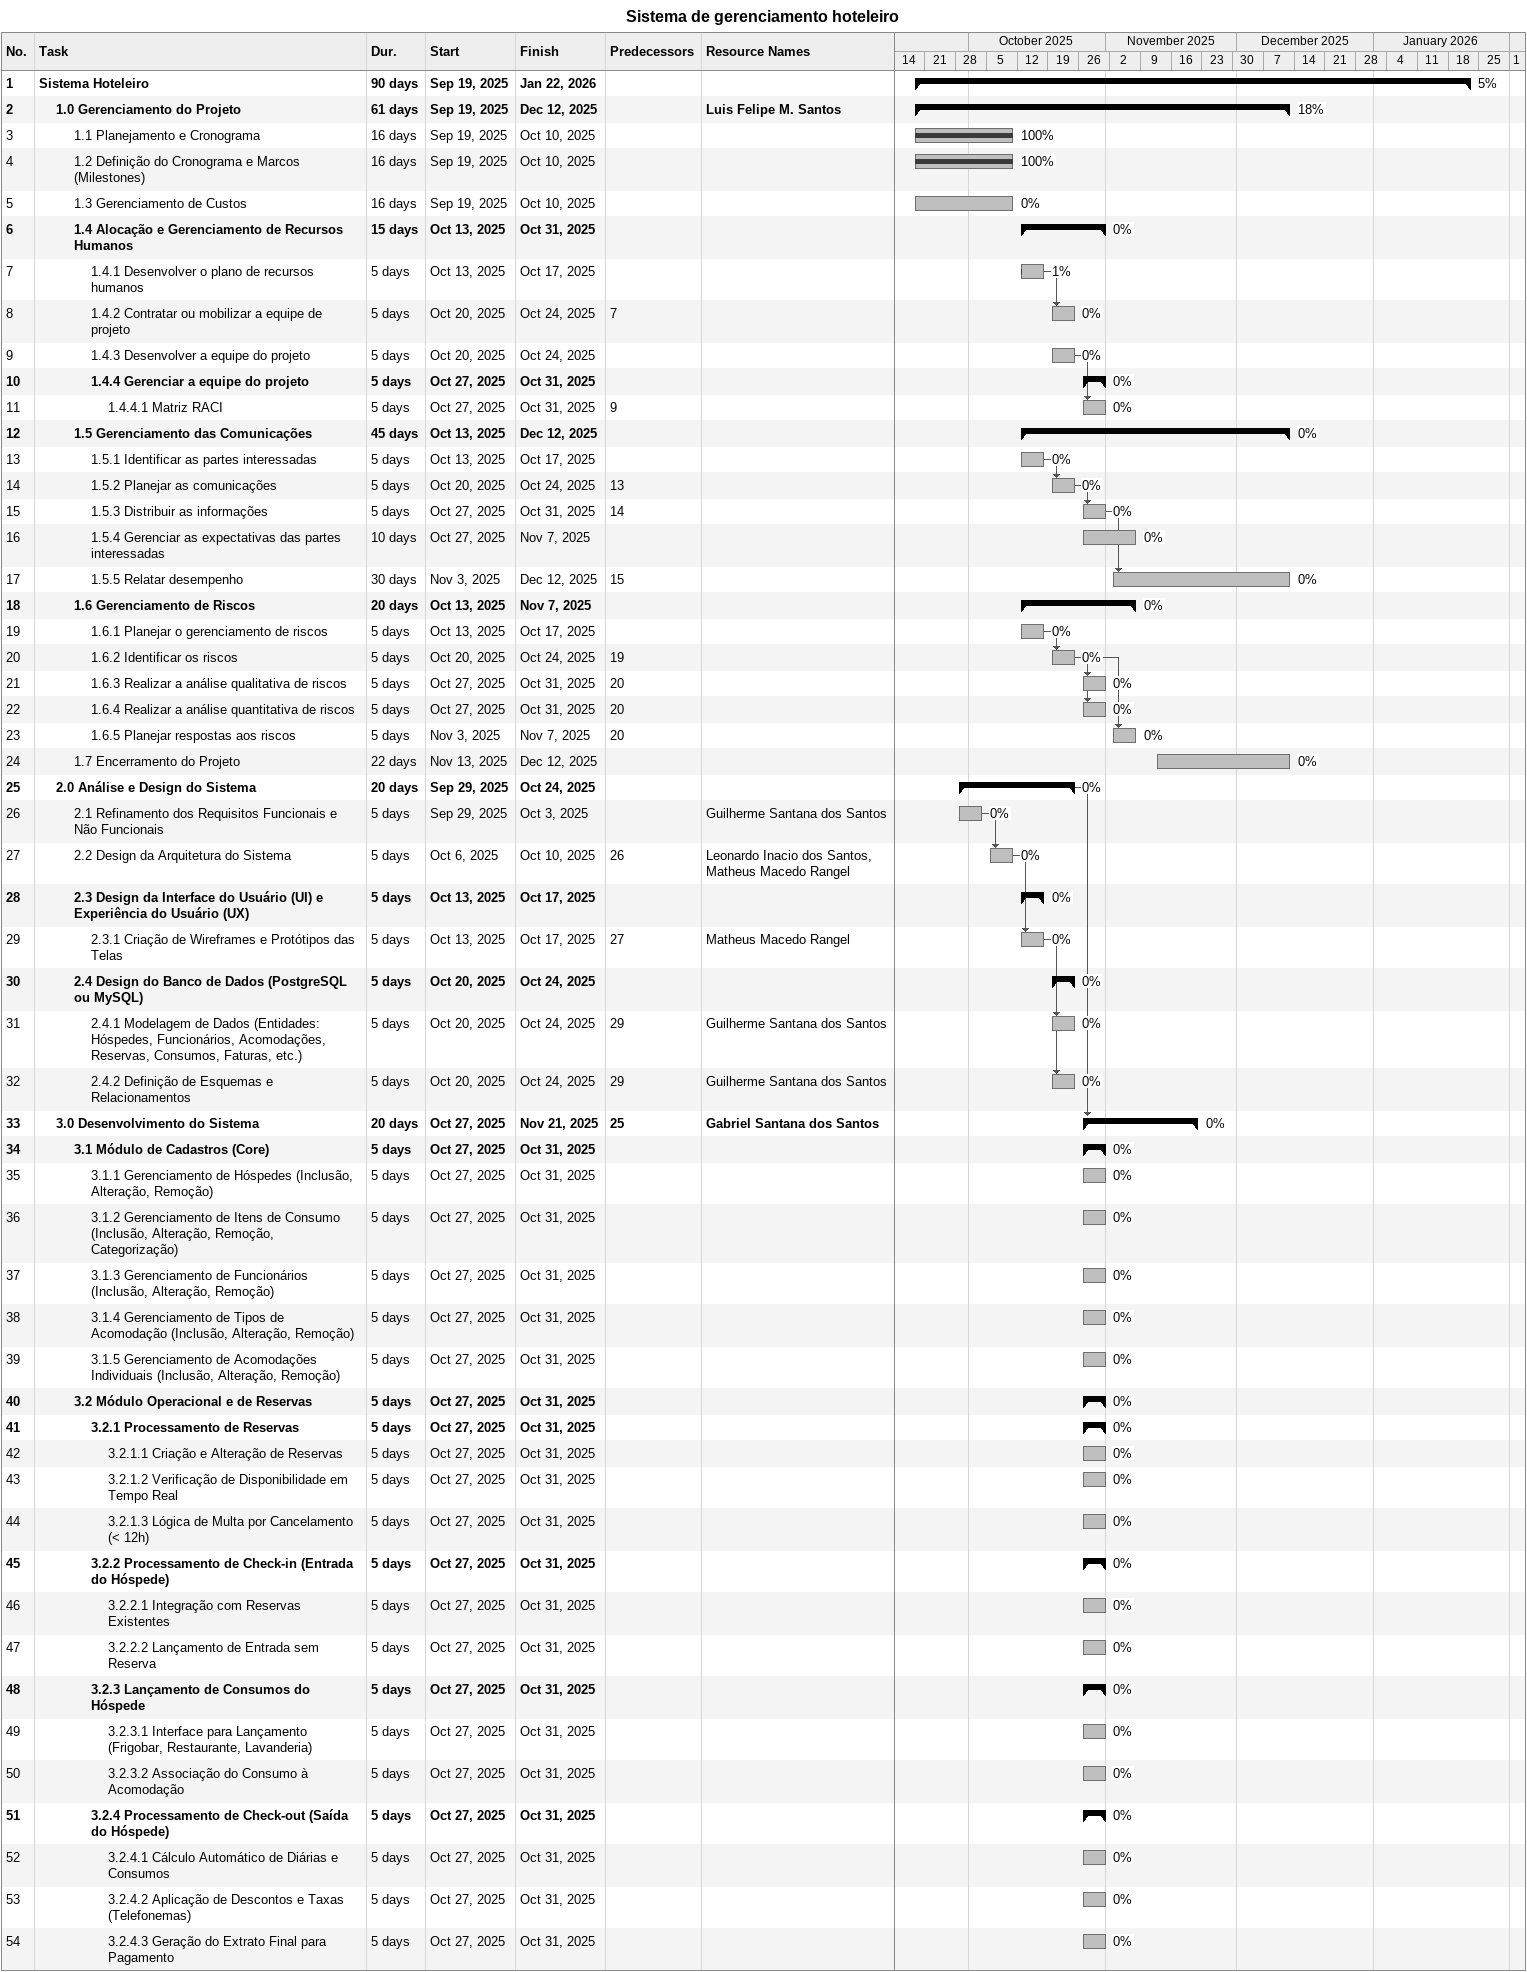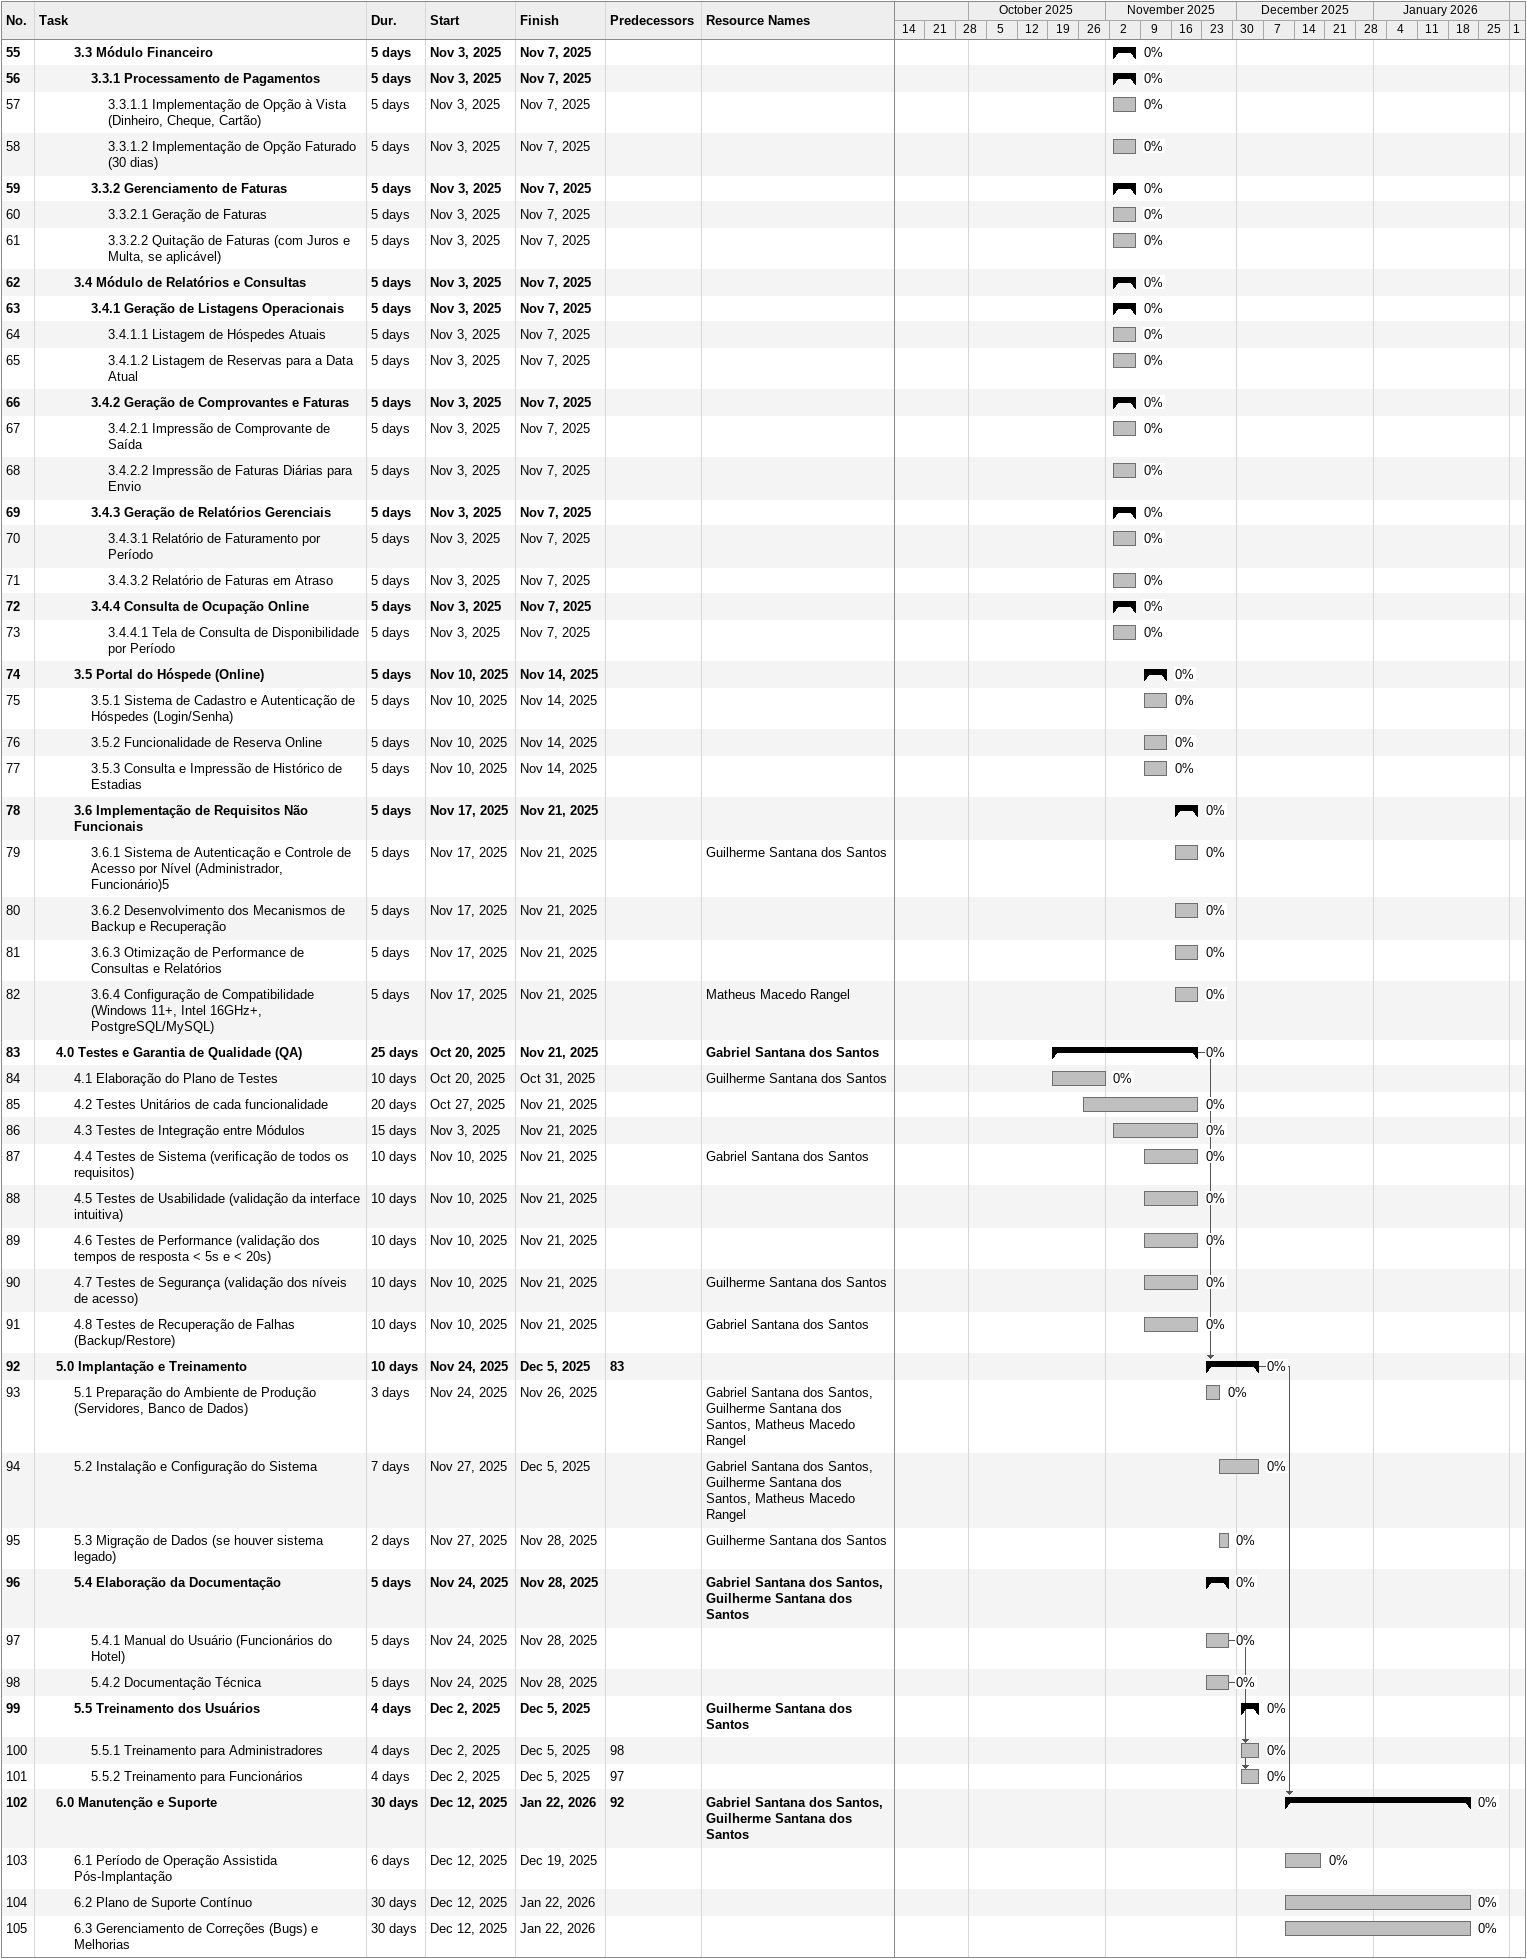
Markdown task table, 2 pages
Sistema de gerenciamento hoteleiro

| ID | Level | Task | Duration | Start | Finish | Predecessors | Resources | % complete |
|---|---|---|---|---|---|---|---|---|
| 1 | 1 | **Sistema Hoteleiro** | 90d | 2025-09-19 | 2026-01-22 |  |  | 5 |
| 2 | 2 | **1.0 Gerenciamento do Projeto** | 61d | 2025-09-19 | 2025-12-12 |  | Luis Felipe M. Santos | 18 |
| 3 | 3 | 1.1 Planejamento e Cronograma | 16d | 2025-09-19 | 2025-10-10 |  |  | 100 |
| 4 | 3 | 1.2 Definição do Cronograma e Marcos (Milestones) | 16d | 2025-09-19 | 2025-10-10 |  |  | 100 |
| 5 | 3 | 1.3 Gerenciamento de Custos | 16d | 2025-09-19 | 2025-10-10 |  |  | 0 |
| 6 | 3 | **1.4 Alocação e Gerenciamento de Recursos Humanos** | 15d | 2025-10-13 | 2025-10-31 |  |  | 0 |
| 7 | 4 | 1.4.1 Desenvolver o plano de recursos humanos | 5d | 2025-10-13 | 2025-10-17 |  |  | 1 |
| 8 | 4 | 1.4.2 Contratar ou mobilizar a equipe de projeto | 5d | 2025-10-20 | 2025-10-24 | 7 |  | 0 |
| 9 | 4 | 1.4.3 Desenvolver a equipe do projeto | 5d | 2025-10-20 | 2025-10-24 |  |  | 0 |
| 10 | 4 | **1.4.4 Gerenciar a equipe do projeto** | 5d | 2025-10-27 | 2025-10-31 |  |  | 0 |
| 11 | 5 | 1.4.4.1 Matriz RACI | 5d | 2025-10-27 | 2025-10-31 | 9 |  | 0 |
| 12 | 3 | **1.5 Gerenciamento das Comunicações** | 45d | 2025-10-13 | 2025-12-12 |  |  | 0 |
| 13 | 4 | 1.5.1 Identificar as partes interessadas | 5d | 2025-10-13 | 2025-10-17 |  |  | 0 |
| 14 | 4 | 1.5.2 Planejar as comunicações | 5d | 2025-10-20 | 2025-10-24 | 13 |  | 0 |
| 15 | 4 | 1.5.3 Distribuir as informações | 5d | 2025-10-27 | 2025-10-31 | 14 |  | 0 |
| 16 | 4 | 1.5.4 Gerenciar as expectativas das partes interessadas | 10d | 2025-10-27 | 2025-11-07 |  |  | 0 |
| 17 | 4 | 1.5.5 Relatar desempenho | 30d | 2025-11-03 | 2025-12-12 | 15 |  | 0 |
| 18 | 3 | **1.6 Gerenciamento de Riscos** | 20d | 2025-10-13 | 2025-11-07 |  |  | 0 |
| 19 | 4 | 1.6.1 Planejar o gerenciamento de riscos | 5d | 2025-10-13 | 2025-10-17 |  |  | 0 |
| 20 | 4 | 1.6.2 Identificar os riscos | 5d | 2025-10-20 | 2025-10-24 | 19 |  | 0 |
| 21 | 4 | 1.6.3 Realizar a análise qualitativa de riscos | 5d | 2025-10-27 | 2025-10-31 | 20 |  | 0 |
| 22 | 4 | 1.6.4 Realizar a análise quantitativa de riscos | 5d | 2025-10-27 | 2025-10-31 | 20 |  | 0 |
| 23 | 4 | 1.6.5 Planejar respostas aos riscos | 5d | 2025-11-03 | 2025-11-07 | 20 |  | 0 |
| 24 | 3 | 1.7 Encerramento do Projeto | 22d | 2025-11-13 | 2025-12-12 |  |  | 0 |
| 25 | 2 | **2.0 Análise e Design do Sistema** | 20d | 2025-09-29 | 2025-10-24 |  |  | 0 |
| 26 | 3 | 2.1 Refinamento dos Requisitos Funcionais e Não Funcionais | 5d | 2025-09-29 | 2025-10-03 |  | Guilherme Santana dos Santos | 0 |
| 27 | 3 | 2.2 Design da Arquitetura do Sistema | 5d | 2025-10-06 | 2025-10-10 | 26 | Leonardo Inacio dos Santos, Matheus Macedo Rangel | 0 |
| 28 | 3 | **2.3 Design da Interface do Usuário (UI) e Experiência do Usuário (UX)** | 5d | 2025-10-13 | 2025-10-17 |  |  | 0 |
| 29 | 4 | 2.3.1 Criação de Wireframes e Protótipos das Telas | 5d | 2025-10-13 | 2025-10-17 | 27 | Matheus Macedo Rangel | 0 |
| 30 | 3 | **2.4 Design do Banco de Dados (PostgreSQL ou MySQL)** | 5d | 2025-10-20 | 2025-10-24 |  |  | 0 |
| 31 | 4 | 2.4.1 Modelagem de Dados (Entidades: Hóspedes, Funcionários, Acomodações, Reservas, Consumos, Faturas, etc.) | 5d | 2025-10-20 | 2025-10-24 | 29 | Guilherme Santana dos Santos | 0 |
| 32 | 4 | 2.4.2 Definição de Esquemas e Relacionamentos | 5d | 2025-10-20 | 2025-10-24 | 29 | Guilherme Santana dos Santos | 0 |
| 33 | 2 | **3.0 Desenvolvimento do Sistema** | 20d | 2025-10-27 | 2025-11-21 | 25 | Gabriel Santana dos Santos | 0 |
| 34 | 3 | **3.1 Módulo de Cadastros (Core)** | 5d | 2025-10-27 | 2025-10-31 |  |  | 0 |
| 35 | 4 | 3.1.1 Gerenciamento de Hóspedes (Inclusão, Alteração, Remoção) | 5d | 2025-10-27 | 2025-10-31 |  |  | 0 |
| 36 | 4 | 3.1.2 Gerenciamento de Itens de Consumo (Inclusão, Alteração, Remoção, Categorização) | 5d | 2025-10-27 | 2025-10-31 |  |  | 0 |
| 37 | 4 | 3.1.3 Gerenciamento de Funcionários (Inclusão, Alteração, Remoção) | 5d | 2025-10-27 | 2025-10-31 |  |  | 0 |
| 38 | 4 | 3.1.4 Gerenciamento de Tipos de Acomodação (Inclusão, Alteração, Remoção) | 5d | 2025-10-27 | 2025-10-31 |  |  | 0 |
| 39 | 4 | 3.1.5 Gerenciamento de Acomodações Individuais (Inclusão, Alteração, Remoção) | 5d | 2025-10-27 | 2025-10-31 |  |  | 0 |
| 40 | 3 | **3.2 Módulo Operacional e de Reservas** | 5d | 2025-10-27 | 2025-10-31 |  |  | 0 |
| 41 | 4 | **3.2.1 Processamento de Reservas** | 5d | 2025-10-27 | 2025-10-31 |  |  | 0 |
| 42 | 5 | 3.2.1.1 Criação e Alteração de Reservas | 5d | 2025-10-27 | 2025-10-31 |  |  | 0 |
| 43 | 5 | 3.2.1.2 Verificação de Disponibilidade em Tempo Real | 5d | 2025-10-27 | 2025-10-31 |  |  | 0 |
| 44 | 5 | 3.2.1.3 Lógica de Multa por Cancelamento (< 12h) | 5d | 2025-10-27 | 2025-10-31 |  |  | 0 |
| 45 | 4 | **3.2.2 Processamento de Check-in (Entrada do Hóspede)** | 5d | 2025-10-27 | 2025-10-31 |  |  | 0 |
| 46 | 5 | 3.2.2.1 Integração com Reservas Existentes | 5d | 2025-10-27 | 2025-10-31 |  |  | 0 |
| 47 | 5 | 3.2.2.2 Lançamento de Entrada sem Reserva | 5d | 2025-10-27 | 2025-10-31 |  |  | 0 |
| 48 | 4 | **3.2.3 Lançamento de Consumos do Hóspede** | 5d | 2025-10-27 | 2025-10-31 |  |  | 0 |
| 49 | 5 | 3.2.3.1 Interface para Lançamento (Frigobar, Restaurante, Lavanderia) | 5d | 2025-10-27 | 2025-10-31 |  |  | 0 |
| 50 | 5 | 3.2.3.2 Associação do Consumo à Acomodação | 5d | 2025-10-27 | 2025-10-31 |  |  | 0 |
| 51 | 4 | **3.2.4 Processamento de Check-out (Saída do Hóspede)** | 5d | 2025-10-27 | 2025-10-31 |  |  | 0 |
| 52 | 5 | 3.2.4.1 Cálculo Automático de Diárias e Consumos | 5d | 2025-10-27 | 2025-10-31 |  |  | 0 |
| 53 | 5 | 3.2.4.2 Aplicação de Descontos e Taxas (Telefonemas) | 5d | 2025-10-27 | 2025-10-31 |  |  | 0 |
| 54 | 5 | 3.2.4.3 Geração do Extrato Final para Pagamento | 5d | 2025-10-27 | 2025-10-31 |  |  | 0 |
| 55 | 3 | **3.3 Módulo Financeiro** | 5d | 2025-11-03 | 2025-11-07 |  |  | 0 |
| 56 | 4 | **3.3.1 Processamento de Pagamentos** | 5d | 2025-11-03 | 2025-11-07 |  |  | 0 |
| 57 | 5 | 3.3.1.1 Implementação de Opção à Vista (Dinheiro, Cheque, Cartão) | 5d | 2025-11-03 | 2025-11-07 |  |  | 0 |
| 58 | 5 | 3.3.1.2 Implementação de Opção Faturado (30 dias) | 5d | 2025-11-03 | 2025-11-07 |  |  | 0 |
| 59 | 4 | **3.3.2 Gerenciamento de Faturas** | 5d | 2025-11-03 | 2025-11-07 |  |  | 0 |
| 60 | 5 | 3.3.2.1 Geração de Faturas | 5d | 2025-11-03 | 2025-11-07 |  |  | 0 |
| 61 | 5 | 3.3.2.2 Quitação de Faturas (com Juros e Multa, se aplicável) | 5d | 2025-11-03 | 2025-11-07 |  |  | 0 |
| 62 | 3 | **3.4 Módulo de Relatórios e Consultas** | 5d | 2025-11-03 | 2025-11-07 |  |  | 0 |
| 63 | 4 | **3.4.1 Geração de Listagens Operacionais** | 5d | 2025-11-03 | 2025-11-07 |  |  | 0 |
| 64 | 5 | 3.4.1.1 Listagem de Hóspedes Atuais | 5d | 2025-11-03 | 2025-11-07 |  |  | 0 |
| 65 | 5 | 3.4.1.2 Listagem de Reservas para a Data Atual | 5d | 2025-11-03 | 2025-11-07 |  |  | 0 |
| 66 | 4 | **3.4.2 Geração de Comprovantes e Faturas** | 5d | 2025-11-03 | 2025-11-07 |  |  | 0 |
| 67 | 5 | 3.4.2.1 Impressão de Comprovante de Saída | 5d | 2025-11-03 | 2025-11-07 |  |  | 0 |
| 68 | 5 | 3.4.2.2 Impressão de Faturas Diárias para Envio | 5d | 2025-11-03 | 2025-11-07 |  |  | 0 |
| 69 | 4 | **3.4.3 Geração de Relatórios Gerenciais** | 5d | 2025-11-03 | 2025-11-07 |  |  | 0 |
| 70 | 5 | 3.4.3.1 Relatório de Faturamento por Período | 5d | 2025-11-03 | 2025-11-07 |  |  | 0 |
| 71 | 5 | 3.4.3.2 Relatório de Faturas em Atraso | 5d | 2025-11-03 | 2025-11-07 |  |  | 0 |
| 72 | 4 | **3.4.4 Consulta de Ocupação Online** | 5d | 2025-11-03 | 2025-11-07 |  |  | 0 |
| 73 | 5 | 3.4.4.1 Tela de Consulta de Disponibilidade por Período | 5d | 2025-11-03 | 2025-11-07 |  |  | 0 |
| 74 | 3 | **3.5 Portal do Hóspede (Online)** | 5d | 2025-11-10 | 2025-11-14 |  |  | 0 |
| 75 | 4 | 3.5.1 Sistema de Cadastro e Autenticação de Hóspedes (Login/Senha) | 5d | 2025-11-10 | 2025-11-14 |  |  | 0 |
| 76 | 4 | 3.5.2 Funcionalidade de Reserva Online | 5d | 2025-11-10 | 2025-11-14 |  |  | 0 |
| 77 | 4 | 3.5.3 Consulta e Impressão de Histórico de Estadias | 5d | 2025-11-10 | 2025-11-14 |  |  | 0 |
| 78 | 3 | **3.6 Implementação de Requisitos Não Funcionais** | 5d | 2025-11-17 | 2025-11-21 |  |  | 0 |
| 79 | 4 | 3.6.1 Sistema de Autenticação e Controle de Acesso por Nível (Administrador, Funcionário)5 | 5d | 2025-11-17 | 2025-11-21 |  | Guilherme Santana dos Santos | 0 |
| 80 | 4 | 3.6.2 Desenvolvimento dos Mecanismos de Backup e Recuperação | 5d | 2025-11-17 | 2025-11-21 |  |  | 0 |
| 81 | 4 | 3.6.3 Otimização de Performance de Consultas e Relatórios | 5d | 2025-11-17 | 2025-11-21 |  |  | 0 |
| 82 | 4 | 3.6.4 Configuração de Compatibilidade (Windows 11+, Intel 16GHz+, PostgreSQL/MySQL) | 5d | 2025-11-17 | 2025-11-21 |  | Matheus Macedo Rangel | 0 |
| 83 | 2 | **4.0 Testes e Garantia de Qualidade (QA)** | 25d | 2025-10-20 | 2025-11-21 |  | Gabriel Santana dos Santos | 0 |
| 84 | 3 | 4.1 Elaboração do Plano de Testes | 10d | 2025-10-20 | 2025-10-31 |  | Guilherme Santana dos Santos | 0 |
| 85 | 3 | 4.2 Testes Unitários de cada funcionalidade | 20d | 2025-10-27 | 2025-11-21 |  |  | 0 |
| 86 | 3 | 4.3 Testes de Integração entre Módulos | 15d | 2025-11-03 | 2025-11-21 |  |  | 0 |
| 87 | 3 | 4.4 Testes de Sistema (verificação de todos os requisitos) | 10d | 2025-11-10 | 2025-11-21 |  | Gabriel Santana dos Santos | 0 |
| 88 | 3 | 4.5 Testes de Usabilidade (validação da interface intuitiva) | 10d | 2025-11-10 | 2025-11-21 |  |  | 0 |
| 89 | 3 | 4.6 Testes de Performance (validação dos tempos de resposta < 5s e < 20s) | 10d | 2025-11-10 | 2025-11-21 |  |  | 0 |
| 90 | 3 | 4.7 Testes de Segurança (validação dos níveis de acesso) | 10d | 2025-11-10 | 2025-11-21 |  | Guilherme Santana dos Santos | 0 |
| 91 | 3 | 4.8 Testes de Recuperação de Falhas (Backup/Restore) | 10d | 2025-11-10 | 2025-11-21 |  | Gabriel Santana dos Santos | 0 |
| 92 | 2 | **5.0 Implantação e Treinamento** | 10d | 2025-11-24 | 2025-12-05 | 83 |  | 0 |
| 93 | 3 | 5.1 Preparação do Ambiente de Produção (Servidores, Banco de Dados) | 3d | 2025-11-24 | 2025-11-26 |  | Gabriel Santana dos Santos, Guilherme Santana dos Santos, Matheus Macedo Rangel | 0 |
| 94 | 3 | 5.2 Instalação e Configuração do Sistema | 7d | 2025-11-27 | 2025-12-05 |  | Gabriel Santana dos Santos, Guilherme Santana dos Santos, Matheus Macedo Rangel | 0 |
| 95 | 3 | 5.3 Migração de Dados (se houver sistema legado) | 2d | 2025-11-27 | 2025-11-28 |  | Guilherme Santana dos Santos | 0 |
| 96 | 3 | **5.4 Elaboração da Documentação** | 5d | 2025-11-24 | 2025-11-28 |  | Gabriel Santana dos Santos, Guilherme Santana dos Santos | 0 |
| 97 | 4 | 5.4.1 Manual do Usuário (Funcionários do Hotel) | 5d | 2025-11-24 | 2025-11-28 |  |  | 0 |
| 98 | 4 | 5.4.2 Documentação Técnica | 5d | 2025-11-24 | 2025-11-28 |  |  | 0 |
| 99 | 3 | **5.5 Treinamento dos Usuários** | 4d | 2025-12-02 | 2025-12-05 |  | Guilherme Santana dos Santos | 0 |
| 100 | 4 | 5.5.1 Treinamento para Administradores | 4d | 2025-12-02 | 2025-12-05 | 98 |  | 0 |
| 101 | 4 | 5.5.2 Treinamento para Funcionários | 4d | 2025-12-02 | 2025-12-05 | 97 |  | 0 |
| 102 | 2 | **6.0 Manutenção e Suporte** | 30d | 2025-12-12 | 2026-01-22 | 92 | Gabriel Santana dos Santos, Guilherme Santana dos Santos | 0 |
| 103 | 3 | 6.1 Período de Operação Assistida Pós-Implantação | 6d | 2025-12-12 | 2025-12-19 |  |  | 0 |
| 104 | 3 | 6.2 Plano de Suporte Contínuo | 30d | 2025-12-12 | 2026-01-22 |  |  | 0 |
| 105 | 3 | 6.3 Gerenciamento de Correções (Bugs) e Melhorias | 30d | 2025-12-12 | 2026-01-22 |  |  | 0 |
